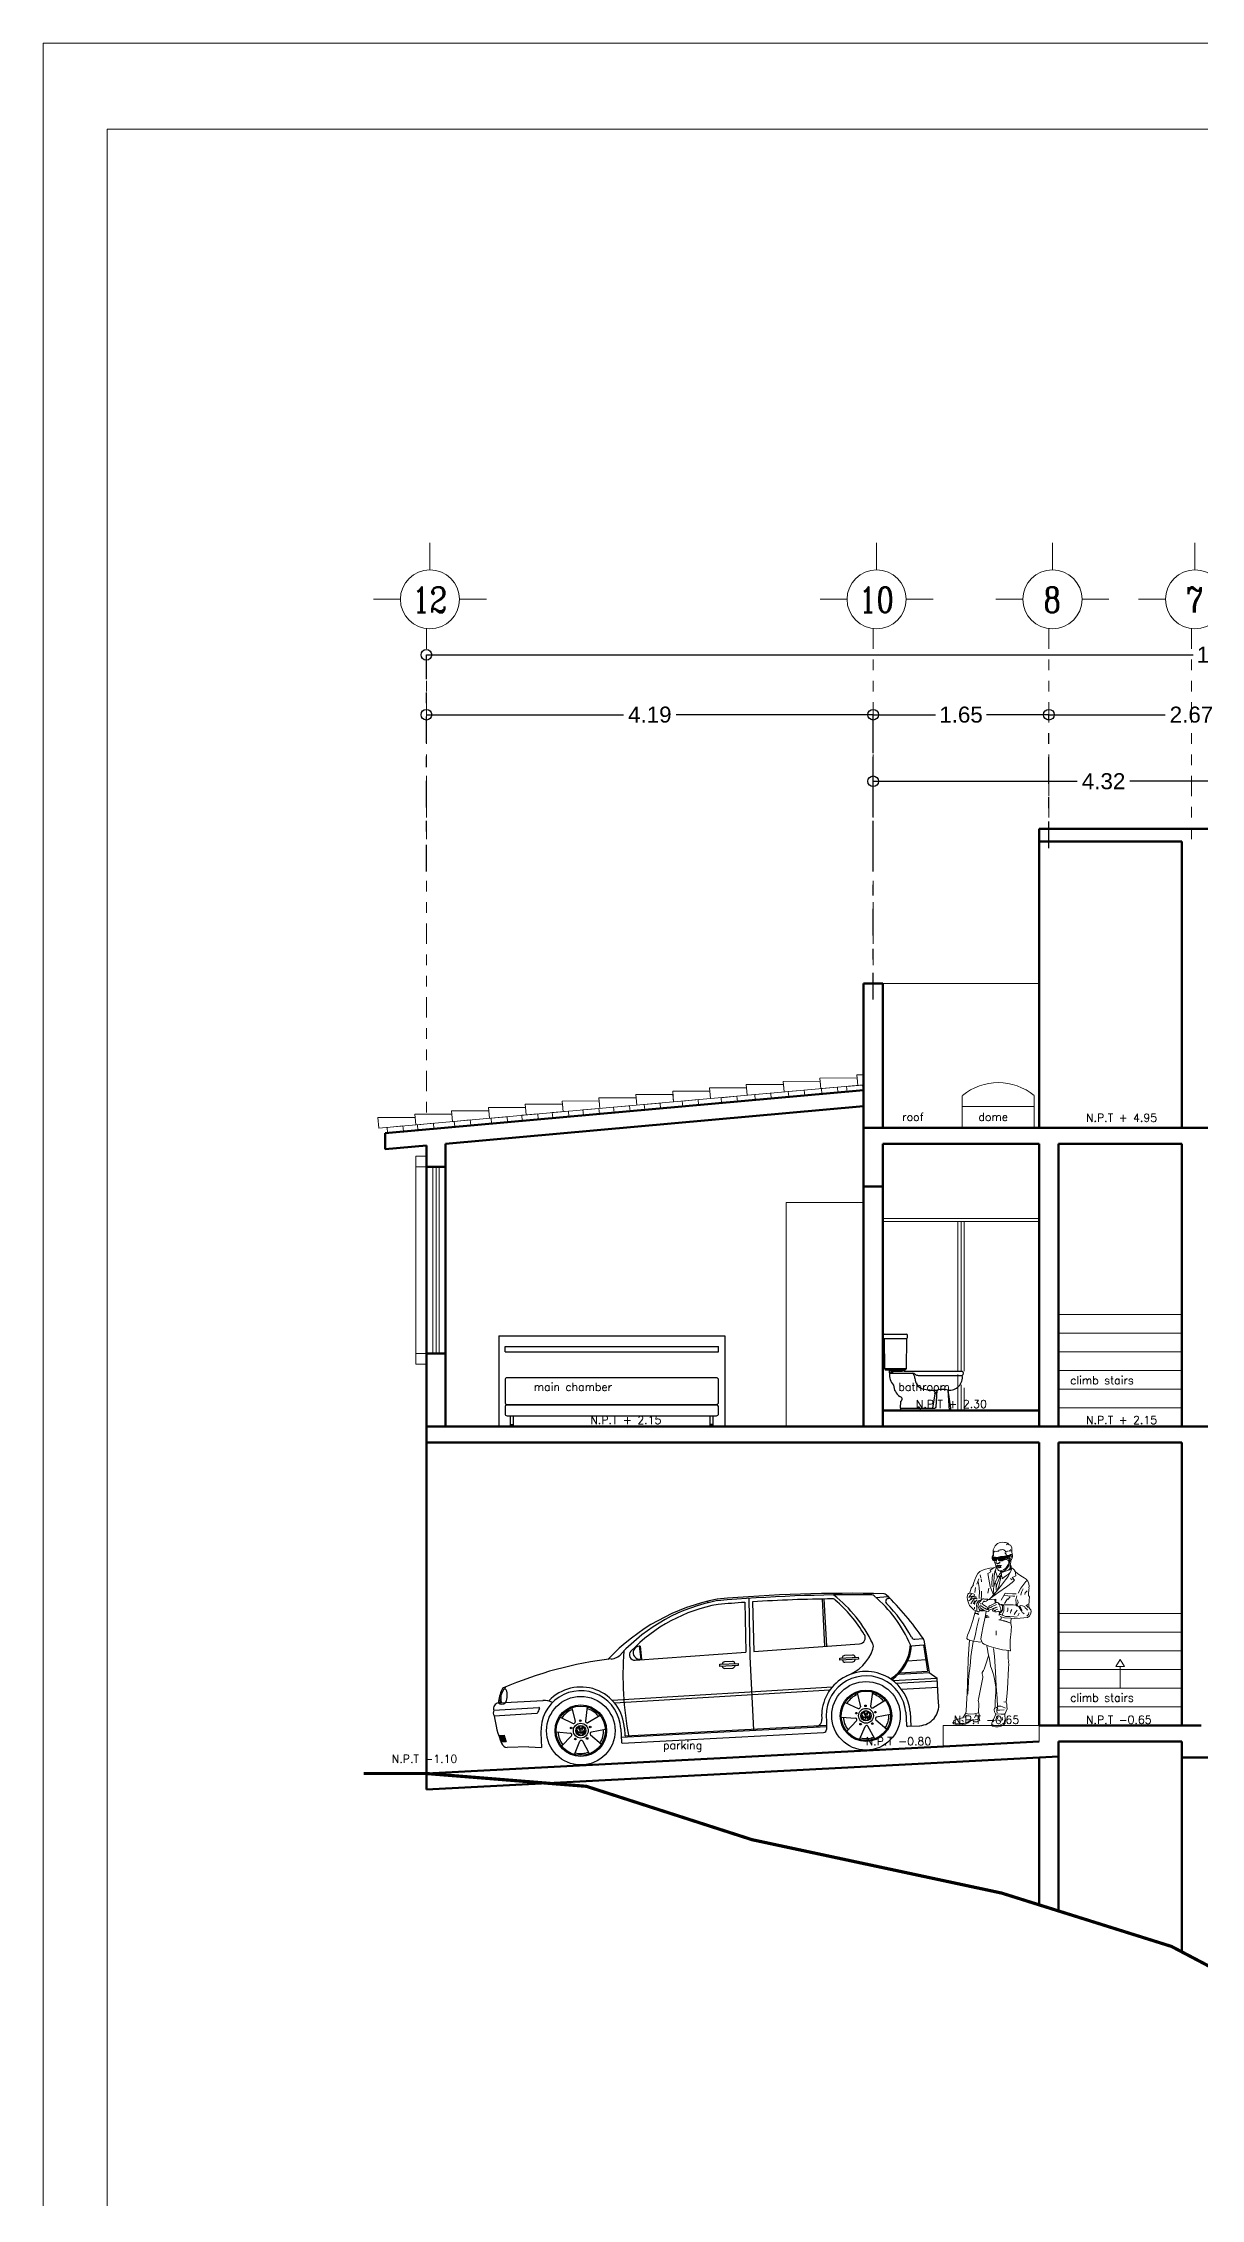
# Model space of a CAD drawing. Extents: x -111 to 1137, y -130 to 54.
# Drawn here: x 632.23 to 643.07, y 24.99 to 45.18 of the extents above; entities that cross this region are included whole.
import ezdxf
from ezdxf.enums import TextEntityAlignment as Align

# ---------------------------------------------------------------- set-up
doc = ezdxf.new("R2010")
doc.units = 0
doc.linetypes.add('DASHDOT2', pattern=[0.5, 0.25, -0.125, 0, -0.125])
doc.linetypes.add('DIVIDE2', pattern=[15.875, 6.35, -3.175, 0, -3.175, 0, -3.175])
doc.layers.get('0').update_dxf_attribs({"lineweight": 0})
for name, color, linetype in [('CAL', 155, 'Continuous'), ('CAL-MURO', 251, 'Continuous'), ('Linea sanitaria', 6, 'DASHDOT2'), ('MG', 13, 'Continuous'), ('MS', 4, 'Continuous'), ('TEXTO', 164, 'Continuous')]:
    doc.layers.add(name, color=color, linetype=linetype)
for name, color, linetype, lineweight in [('EJES', 51, 'DIVIDE2', 0), ('ejes 1', 30, 'Continuous', 0), ('FACHADAS', 7, 'Continuous', 0), ('humans', 21, 'Continuous', 0), ('muro', 7, 'Continuous', 18), ('Muro div', 150, 'Continuous', 18), ('muros', 5, 'Continuous', 60), ('Pluma2', 2, 'Continuous', 20), ('VENTANAS', 4, 'Continuous', 9)]:
    doc.layers.add(name, color=color, linetype=linetype, lineweight=lineweight)
doc.styles.add('arial', font='arial.ttf')
doc.styles.add('COMPLEX', font='complex.shx', dxfattribs={"height": 0.25})
doc.styles.add('planta$1$ROMANS', font='ROMANS.shx', dxfattribs={"width": 1.6})
doc.dimstyles.new('COTAS ZAR', dxfattribs={"dimtxt": 0.15, "dimasz": 0.1, "dimexe": 0, "dimexo": 0, "dimgap": 0.05, "dimtad": 0, "dimtih": 1, "dimtoh": 1, "dimrnd": 0.005, "dimzin": 1, "dimdsep": 46, "dimtxsty": 'arial', "dimblk": 'ORIGIN', "dimcen": 0.2, "dimclrd": 34, "dimclre": 134, "dimclrt": 6, "dimazin": 0, "dimtfac": 1, "dimtmove": 0, "dimatfit": 3, "dimldrblk": 'ORIGIN', "dimfxl": 1, "dimarcsym": 0})

# ---------------------------------------------------------------- blocks, each defined once
blk = doc.blocks.new('planta$0$golf lat')
for p, q in [((-1.442, 1.47), (-1.432, 1.456)), ((-1.088, 1.442), (-1.103, 0.975)), ((-1.051, 1.477), (-1.068, 0.933)), ((-1.016, 1.443), (-1.031, 0.976)), ((-0.366, 1.435), (-0.366, 0.99)), ((-0.348, 1.435), (-0.348, 0.99)), ((0.139, 1.424), (0.251, 1.425)), ((0.26, 1.408), (0.269, 1.408)), ((-2.129, 1.085), (-2.129, 1.075)), ((-2.09, 1.084), (-2.098, 1.084)), ((-2.098, 1.084), (-2.091, 0.96)), ((-2.09, 1.084), (-2.083, 0.961)), ((0.482, 1.013), (0.561, 1.015)), ((-2.144, 0.954), (-1.103, 0.975)), ((-2.129, 0.969), (-2.129, 0.954)), ((-2.083, 0.961), (-2.091, 0.96)), ((-1.355, 0.874), (-1.183, 0.874)), ((-1.355, 0.853), (-1.355, 0.874)), ((-1.183, 0.853), (-1.355, 0.853)), ((-1.235, 0.895), (-1.309, 0.895)), ((-1.309, 0.833), (-1.235, 0.833)), ((-1.183, 0.874), (-1.183, 0.853)), ((-1.068, 0.933), (-1.07, 0.24)), ((-1.031, 0.976), (-0.037, 0.996)), ((-0.229, 0.874), (-0.056, 0.874)), ((-0.229, 0.853), (-0.229, 0.874)), ((-0.056, 0.853), (-0.229, 0.853)), ((-0.108, 0.895), (-0.183, 0.895)), ((-0.183, 0.833), (-0.108, 0.833)), ((-0.056, 0.874), (-0.056, 0.853)), ((0.405, 0.813), (0.574, 0.817)), ((0.448, 0.953), (0.559, 0.955)), ((0.559, 0.955), (0.586, 0.707)), ((0.565, 1.002), (0.599, 0.695)), ((-3.443, 0.621), (-3.022, 0.621)), ((-3.421, 0.632), (-3.442, 0.626)), ((-3.425, 0.644), (-3.44, 0.639)), ((-3.423, 0.656), (-3.437, 0.652)), ((-3.419, 0.668), (-3.434, 0.665)), ((-3.417, 0.681), (-3.43, 0.678)), ((-3.412, 0.696), (-3.425, 0.692)), ((-3.406, 0.709), (-3.421, 0.706)), ((-2.379, 0.591), (-0.312, 0.607)), ((0.256, 0.637), (0.673, 0.637)), ((0.284, 0.612), (0.673, 0.612)), ((0.312, 0.695), (0.599, 0.695)), ((0.325, 0.707), (0.586, 0.707)), ((0.599, 0.695), (0.673, 0.637)), ((0.673, 0.405), (0.673, 0.637)), ((-3.488, 0.555), (-3.068, 0.558)), ((-3.488, 0.501), (-3.089, 0.505)), ((-2.873, 0.456), (-2.755, 0.393)), ((-2.758, 0.54), (-2.734, 0.408)), ((-2.615, 0.54), (-2.639, 0.408)), ((-2.617, 0.393), (-2.499, 0.456)), ((-2.358, 0.564), (-0.336, 0.581)), ((-0.199, 0.456), (-0.081, 0.393)), ((-0.084, 0.54), (-0.06, 0.408)), ((0.059, 0.54), (0.035, 0.408)), ((0.056, 0.393), (0.175, 0.456)), ((0.331, 0.554), (0.673, 0.554)), ((-3.452, 0.316), (-3.406, 0.316)), ((-3.45, 0.306), (-3.404, 0.306)), ((-3.448, 0.296), (-3.401, 0.296)), ((-3.445, 0.286), (-3.399, 0.286)), ((-3.443, 0.276), (-3.396, 0.276)), ((-3.44, 0.265), (-3.393, 0.265)), ((-3.437, 0.255), (-3.391, 0.255)), ((-3.061, 0.321), (-3.061, 0.183)), ((-2.917, 0.321), (-2.784, 0.303)), ((-2.776, 0.278), (-2.873, 0.185)), ((-2.758, 0.101), (-2.699, 0.222)), ((-2.708, 0.284), (-2.729, 0.321)), ((-2.704, 0.3), (-2.726, 0.337)), ((-2.712, 0.355), (-2.692, 0.321)), ((-2.692, 0.321), (-2.704, 0.3)), ((-2.703, 0.36), (-2.686, 0.331)), ((-2.686, 0.31), (-2.703, 0.281)), ((-2.669, 0.36), (-2.686, 0.331)), ((-2.686, 0.31), (-2.669, 0.281)), ((-2.66, 0.355), (-2.68, 0.321)), ((-2.68, 0.321), (-2.668, 0.3)), ((-2.615, 0.101), (-2.673, 0.222)), ((-2.668, 0.3), (-2.647, 0.337)), ((-2.665, 0.284), (-2.643, 0.321)), ((-2.596, 0.278), (-2.499, 0.185)), ((-2.455, 0.321), (-2.588, 0.303)), ((-2.312, 0.319), (-2.312, 0.192)), ((-2.312, 0.24), (-0.387, 0.24)), ((-2.278, 0.319), (-2.278, 0.259)), ((-2.272, 0.252), (-0.386, 0.252)), ((-0.426, 0.357), (-0.426, 0.31)), ((-0.385, 0.291), (-0.388, 0.213)), ((-0.243, 0.321), (-0.11, 0.303)), ((-0.102, 0.278), (-0.199, 0.185)), ((-0.084, 0.101), (-0.025, 0.222)), ((-0.034, 0.284), (-0.055, 0.321)), ((-0.031, 0.3), (-0.052, 0.337)), ((-0.038, 0.355), (-0.018, 0.321)), ((-0.018, 0.321), (-0.031, 0.3)), ((-0.029, 0.36), (-0.012, 0.331)), ((-0.012, 0.31), (-0.029, 0.281)), ((0.005, 0.36), (-0.012, 0.331)), ((-0.012, 0.31), (0.005, 0.281)), ((0.014, 0.355), (-0.006, 0.321)), ((-0.006, 0.321), (0.006, 0.3)), ((0.059, 0.101), (0.001, 0.222)), ((0.006, 0.3), (0.027, 0.337)), ((0.009, 0.284), (0.031, 0.321)), ((0.078, 0.278), (0.175, 0.185)), ((0.219, 0.321), (0.086, 0.303)), ((0.362, 0.334), (0.362, 0.213)), ((0.403, 0.336), (0.403, 0.202)), ((-3.18, 0.196), (-3.383, 0.201)), ((-3.18, 0.196), (-3.061, 0.183)), ((-2.305, 0.185), (-0.417, 0.185)), ((0.373, 0.202), (0.485, 0.202))]:
    blk.add_line(p, q)
for centre, radius in [((-2.686, 0.321), 0.321), ((-0.012, 0.321), 0.321), ((-2.686, 0.321), 0.241), ((-2.686, 0.321), 0.231), ((-2.686, 0.414), 0.00753), ((-0.012, 0.321), 0.241), ((-0.012, 0.321), 0.231), ((-0.012, 0.414), 0.00753), ((-2.775, 0.35), 0.00753), ((-2.686, 0.321), 0.0695), ((-2.741, 0.245), 0.00753), ((-2.686, 0.321), 0.0481), ((-2.631, 0.245), 0.00753), ((-2.597, 0.35), 0.00753), ((-0.101, 0.35), 0.00753), ((-0.012, 0.321), 0.0695), ((-0.067, 0.245), 0.00753), ((-0.012, 0.321), 0.0481), ((0.043, 0.245), 0.00753), ((0.077, 0.35), 0.00753)]:
    blk.add_circle(centre, radius)
for centre, radius, start, end in [((-1.075, -0.409), 1.914, 98.1783, 133.7121), ((-1.119, -0.171), 1.657, 97.7737, 134.0907), ((-1.147, -0.063), 1.511, 97.353, 133.0911), ((-0.854, -12.964), 14.458, 85.7551, 91.955), ((-0.84, -14.064), 15.542, 86.5209, 91.8551), ((-0.854, -12.618), 14.061, 90.9553, 91.9824), ((-0.854, -12.618), 14.061, 87.6097, 90.6626), ((-0.268, 1.402), 0.029, 32.5432, 87.7147), ((-1.104, 0.496), 1.29, 22.685, 48.7526), ((-1.105, 0.496), 1.261, 27.6412, 46.9805), ((0.101, 1.421), 0.029, 39.3632, 86.4865), ((-0.73, 0.534), 1.244, 20.1568, 46.643), ((0.214, 1.425), 0.029, 38.7784, 85.8848), ((-1.71, -0.363), 2.656, 31.1861, 42.8642), ((0.256, 1.38), 0.0284, 83.2153, 217.3916), ((-0.721, 0.488), 1.294, 24.9133, 42.492), ((-2.376, 1.126), 0.15, 273.5999, 314.0907), ((0.717, 0.659), 2.986, 172.5645, 188.05), ((-2.145, 1.004), 0.05, 133.0911, 271.1527), ((-2.097, 1.022), 0.0618, 90.4915, 275.8779), ((-0.038, 1.054), 0.058, 271.1527, 27.6412), ((0.481, 1.042), 0.029, 197.967, 271.2402), ((0.536, 0.999), 0.029, 6.2649, 26.4593), ((0.536, 0.999), 0.029, 6.2649, 26.4593), ((-2.145, -2.556), 3.54, 93.5999, 110.5514), ((-1.309, 0.872), 0.023, 90, 173.8819), ((-1.309, 0.856), 0.023, 188.0053, 270), ((-1.235, 0.872), 0.023, 6.1181, 90), ((-1.235, 0.856), 0.023, 270, 351.9947), ((-0.183, 0.872), 0.023, 90, 173.8819), ((-0.183, 0.856), 0.023, 188.0053, 270), ((-0.294, 1.096), 0.41, 286.94, 337.7505), ((-0.108, 0.872), 0.023, 6.1181, 90), ((-0.108, 0.856), 0.023, 270, 351.9947), ((0.021, 0.967), 0.07, 337.7505, 22.685), ((0.04, 1.003), 0.4, 299.2573, 354.2727), ((0.04, 1.003), 0.412, 299.9562, 352.9747), ((-3.44, 0.57), 0.0506, 93.3744, 197.7177), ((-2.996, 0.547), 0.453, 154.3902, 170.6472), ((-3.41, 0.656), 0.0485, 226.2506, 312.7267), ((-3.282, 0.654), 0.138, 140.0498, 191.7445), ((-3.404, 0.632), 0.0142, 206.4731, 240.3419), ((-3.378, 0.73), 0.03, 108.5859, 154.3902), ((-3.377, 0.729), 0.018, 41.7798, 129.2601), ((-3.35, 0.742), 0.0288, 137.0411, 174.0068), ((-3.385, 0.632), 0.0142, 305.2291, 329.2461), ((-3.529, 0.696), 0.172, 335.4696, 15.1464), ((-2.686, 0.321), 0.374, 359.6929, 180), ((-3.014, 0.488), 0.133, 55.3451, 94.8522), ((-2.686, 0.321), 0.409, 359.7021, 134.1237), ((-0.012, 0.321), 0.415, 53.4534, 174.929), ((-0.012, 0.321), 0.374, 2.0832, 184.5987), ((-0.012, 0.321), 0.415, 2.0832, 53.4518), ((-3.445, 0.528), 0.0509, 148.3163, 211.6837), ((-2.439, 0.592), 1.054, 184.9257, 199.3167), ((-3.089, 0.512), 0.00699, 270.4693, 334.6724), ((-2.686, 0.321), 0.439, 148.889, 154.6724), ((-3.068, 0.551), 0.00699, 328.889, 90.4693), ((-2.686, 0.321), 0.214, 108.6114, 143.3886), ((-2.749, 0.406), 0.0151, 245.0125, 6.9875), ((-2.624, 0.406), 0.0151, 173.0125, 294.9875), ((-2.686, 0.321), 0.214, 36.6114, 71.3886), ((-0.012, 0.321), 0.214, 108.6114, 143.3886), ((-0.075, 0.406), 0.0151, 245.0125, 6.9875), ((0.05, 0.406), 0.0151, 173.0125, 294.9875), ((-0.012, 0.321), 0.214, 36.6114, 71.3886), ((0.483, 0.393), 0.191, 270.6628, 3.6135), ((-3.38, 0.254), 0.0535, 191.9881, 267.0597), ((-2.13, 0.61), 1.309, 192.958, 195.6919), ((-2.686, 0.321), 0.214, 180.6114, 215.3886), ((-2.787, 0.288), 0.0151, 317.0125, 78.9875), ((-2.686, 0.321), 0.0428, 180, 240), ((-2.686, 0.321), 0.0428, 127.1808, 158.0265), ((-2.686, 0.321), 0.0428, 67.1808, 112.8192), ((-2.686, 0.321), 0.0428, 247.1808, 292.8192), ((-2.686, 0.215), 0.0151, 29.0125, 150.9875), ((-2.686, 0.321), 0.0428, 300, 0), ((-2.686, 0.321), 0.0428, 21.9735, 52.8192), ((-2.585, 0.288), 0.0151, 101.0125, 222.9875), ((-2.686, 0.321), 0.214, 324.6114, 359.3886), ((-2.271, 0.259), 0.00699, 180, 270), ((-0.496, 0.31), 0.07, 270, 0), ((-0.417, 0.214), 0.029, 270, 358.5669), ((-0.012, 0.321), 0.214, 180.6114, 215.3886), ((-0.113, 0.288), 0.0151, 317.0125, 78.9875), ((-0.012, 0.321), 0.0428, 180, 240), ((-0.012, 0.321), 0.0428, 127.1808, 158.0265), ((-0.012, 0.321), 0.0428, 67.1808, 112.8192), ((-0.012, 0.321), 0.0428, 247.1808, 292.8192), ((-0.012, 0.215), 0.0151, 29.0125, 150.9875), ((-0.012, 0.321), 0.0428, 300, 0), ((-0.012, 0.321), 0.0428, 21.9735, 52.8192), ((0.089, 0.288), 0.0151, 101.0125, 222.9875), ((-0.012, 0.321), 0.214, 324.6114, 359.3886), ((0.373, 0.213), 0.0116, 180, 270), ((-2.686, 0.321), 0.214, 252.6114, 287.3886), ((-2.305, 0.192), 0.00699, 180, 270), ((-0.012, 0.321), 0.214, 252.6114, 287.3886)]:
    blk.add_arc(centre, radius, start, end)
blk = doc.blocks.new('Man-martini-macho')
blk.add_hatch(color=256).paths.add_polyline_path([(168, 1674), (168, 1669), (171, 1666), (192, 1663), (206, 1659), (210, 1659), (218, 1662), (243, 1667), (265, 1669), (282, 1669), (286, 1670), (313, 1679), (327, 1681), (332, 1680), (328, 1673), (327, 1668), (320, 1668), (291, 1653), (288, 1648), (276, 1636), (257, 1627), (240, 1625), (227, 1630), (219, 1638), (212, 1648), (210, 1650), (207, 1648), (203, 1630), (200, 1625), (195, 1624), (172, 1629), (164, 1636), (161, 1649), (161, 1664), (164, 1673), (170, 1675)])
for p, q in [((173, 1154), (161, 1153)), ((168, 1146), (164, 1138)), ((164, 1138), (166, 1131)), ((166, 1131), (174, 1132)), ((177, 1156), (168, 1146)), ((174, 1132), (190, 1142)), ((200, 1168), (177, 1156)), ((190, 1142), (207, 1147)), ((210, 1172), (200, 1168)), ((207, 1147), (217, 1151))]:
    blk.add_line(p, q)
for points in [[(168, 1676), (169, 1693), (170, 1706), (170, 1713), (171, 1724)], [(169, 1731), (172, 1723), (179, 1719), (186, 1716), (192, 1719), (204, 1718), (212, 1719), (224, 1721), (227, 1729), (238, 1735), (252, 1734), (264, 1736), (275, 1734), (281, 1728), (290, 1719), (290, 1713), (287, 1707), (289, 1700), (297, 1692), (298, 1686), (306, 1679)], [(170, 1723), (171, 1734), (176, 1748), (188, 1772), (212, 1795), (238, 1806), (261, 1808), (282, 1807), (292, 1806), (302, 1802), (308, 1803), (312, 1797), (316, 1798), (317, 1793), (327, 1784), (341, 1778), (352, 1756), (353, 1739), (354, 1715), (357, 1692), (357, 1684)], [(172, 1676), (173, 1688), (173, 1697), (175, 1707), (177, 1721)], [(298, 1719), (300, 1710)], [(311, 1791), (300, 1783)], [(313, 1724), (314, 1713)], [(327, 1730), (334, 1718)], [(341, 1737), (344, 1722)], [(199, 1565), (175, 1557), (170, 1558), (137, 1555), (82, 1541), (38, 1521), (18, 1502), (0, 1466), (-19, 1414), (-25, 1393), (-24, 1389), (-46, 1357), (-59, 1312), (-67, 1307), (-72, 1305), (-78, 1297), (-85, 1268), (-82, 1242), (-73, 1213), (-61, 1187), (-52, 1177), (-42, 1166), (-34, 1156), (-19, 1145), (0, 1135), (14, 1127)], [(41, 1489), (50, 1459)], [(175, 1557), (141, 1534), (147, 1517), (118, 1501), (128, 1444), (142, 1374), (160, 1324), (173, 1293)], [(331, 1502), (316, 1473), (290, 1440), (253, 1388), (212, 1338), (183, 1300), (139, 1256), (132, 1246)], [(152, 1264), (189, 1293), (225, 1318), (302, 1371), (355, 1413), (380, 1437), (361, 1458), (358, 1463), (378, 1471), (391, 1477), (388, 1503), (388, 1519), (383, 1529), (366, 1546), (356, 1553), (352, 1555)], [(167, 1502), (160, 1460), (158, 1399), (159, 1369)], [(204, 1559), (187, 1522), (179, 1474), (175, 1417), (175, 1383), (173, 1336), (177, 1299)], [(177, 1628), (183, 1617), (191, 1599), (195, 1584), (196, 1573), (202, 1563), (209, 1554), (216, 1540), (222, 1532), (232, 1527), (238, 1528), (244, 1528), (256, 1530), (270, 1536), (294, 1553), (309, 1572), (322, 1594), (324, 1606), (325, 1622), (327, 1626)], [(247, 1514), (242, 1506), (231, 1493), (222, 1474), (213, 1466), (210, 1462), (208, 1476), (204, 1493), (197, 1511), (193, 1525), (197, 1537)], [(201, 1623), (198, 1614), (197, 1609), (199, 1602), (204, 1601), (209, 1599), (211, 1597), (215, 1597), (217, 1601), (224, 1605), (229, 1605), (234, 1604), (237, 1605), (236, 1611), (234, 1614), (230, 1617)], [(204, 1578), (208, 1580), (213, 1581), (216, 1580), (219, 1580), (223, 1581), (230, 1582), (238, 1581), (245, 1579), (250, 1579), (252, 1579), (245, 1576), (241, 1571), (237, 1567), (230, 1563), (222, 1563), (215, 1564), (209, 1568), (206, 1571), (206, 1575), (204, 1576)], [(244, 1578), (237, 1577), (231, 1576), (226, 1575), (222, 1574), (215, 1575), (211, 1576)], [(252, 1487), (250, 1476), (246, 1467), (243, 1461), (242, 1446), (237, 1422), (231, 1399), (225, 1377), (216, 1354), (211, 1337)], [(230, 1603), (227, 1601), (221, 1599), (218, 1598)], [(221, 1556), (233, 1557), (243, 1560), (249, 1565)], [(222, 1476), (229, 1468), (233, 1462), (237, 1472), (246, 1483), (249, 1491)], [(235, 1528), (241, 1520), (251, 1513), (264, 1515), (317, 1533), (330, 1545), (341, 1559), (344, 1566), (344, 1573), (342, 1578), (339, 1580)], [(380, 1527), (389, 1517), (410, 1501), (443, 1478), (473, 1458), (494, 1445), (511, 1425), (518, 1408), (521, 1398), (522, 1376), (520, 1361), (522, 1354), (520, 1344), (517, 1303), (518, 1286), (527, 1272), (528, 1259), (522, 1251), (521, 1171), (530, 1154), (540, 1145), (542, 1128), (539, 1112), (527, 1083), (506, 1069), (434, 1063), (377, 1060), (343, 1063), (281, 1067), (240, 1078)], [(332, 1624), (331, 1610), (324, 1578), (300, 1547), (281, 1526), (262, 1522), (246, 1522), (242, 1526)], [(248, 1511), (252, 1499), (253, 1483), (257, 1463), (257, 1449), (278, 1466), (300, 1481), (320, 1493), (338, 1510), (343, 1524), (351, 1544), (351, 1555)], [(312, 1661), (306, 1648), (299, 1640), (285, 1636)], [(317, 1664), (313, 1650), (317, 1648), (316, 1642), (315, 1633), (317, 1628), (322, 1627)], [(340, 1581), (346, 1575), (347, 1568), (348, 1563), (351, 1557), (349, 1553), (343, 1546), (330, 1538), (319, 1533)], [(327, 1664), (327, 1657), (326, 1647), (327, 1642), (330, 1636), (329, 1633), (327, 1633), (327, 1630)], [(333, 1682), (341, 1687), (349, 1687), (355, 1685), (359, 1680), (360, 1665), (357, 1652), (350, 1638), (345, 1632), (341, 1631), (336, 1629), (330, 1627)], [(333, 1654), (336, 1649), (335, 1645), (333, 1643)], [(349, 1679), (348, 1680), (344, 1680), (341, 1677), (338, 1672), (336, 1666), (336, 1661)], [(344, 1630), (343, 1620), (343, 1609), (341, 1604), (339, 1595), (338, 1578), (338, 1560), (337, 1557)], [(344, 1648), (340, 1643)], [(352, 1656), (352, 1663), (351, 1671)], [(-44, 1297), (-57, 1284), (-69, 1267), (-70, 1264), (-47, 1274), (-32, 1279), (-16, 1282), (-14, 1287)], [(2, 1271), (-26, 1274), (-36, 1271), (-56, 1244), (-69, 1232)], [(-63, 1308), (-42, 1305), (-25, 1300), (-9, 1296)], [(-10, 1316), (-4, 1363)], [(9, 1395), (29, 1449)], [(23, 1424), (32, 1363), (37, 1316), (31, 1279), (31, 1257)], [(52, 1449), (55, 1419)], [(55, 1327), (55, 1286), (53, 1249)], [(126, 1358), (117, 1308)], [(211, 1463), (200, 1436), (184, 1396), (177, 1375)], [(194, 1411), (198, 1389), (199, 1363)], [(232, 1459), (207, 1394), (201, 1361), (198, 1339)], [(248, 1240), (287, 1307), (307, 1304), (361, 1300), (395, 1300)], [(281, 1286), (315, 1281), (362, 1278), (383, 1278)], [(336, 1272), (315, 1246), (310, 1251), (303, 1241), (281, 1207)], [(340, 1453), (356, 1440)], [(403, 1283), (392, 1243), (395, 1209), (399, 1192)], [(500, 1428), (491, 1421), (443, 1356), (416, 1308)], [(466, 1349), (448, 1319), (443, 1287)], [(504, 1331), (485, 1312), (481, 1295)], [(-4, 1135), (-11, 1112), (-29, 1041), (-53, 967), (-68, 925), (-81, 895), (-84, 883), (-89, 862), (-78, 852), (-59, 845), (-26, 835), (8, 833), (37, 828), (53, 829)], [(-54, 1242), (-22, 1260), (-12, 1262), (6, 1261)], [(13, 1254), (-15, 1252), (-33, 1229), (-49, 1202)], [(14, 1244), (-7, 1224), (-13, 1195), (-15, 1224), (-11, 1234), (-26, 1204)], [(32, 1067), (10, 975), (-7, 890), (-21, 843)], [(-14, 1170), (-12, 1154)], [(-11, 1108), (11, 1105), (22, 1097), (25, 1099), (22, 1107), (0, 1112), (-8, 1114)], [(52, 1238), (46, 1239), (33, 1235), (19, 1223), (10, 1206), (6, 1188), (8, 1164), (10, 1148), (10, 1138), (12, 1127), (20, 1123), (30, 1123), (33, 1128), (35, 1135), (36, 1139)], [(53, 1238), (50, 1233), (42, 1226), (29, 1213), (25, 1201), (21, 1180), (25, 1165), (32, 1151), (36, 1148), (38, 1139), (44, 1136), (54, 1134), (66, 1134), (75, 1135), (81, 1137)], [(41, 1184), (37, 1174)], [(38, 1166), (53, 1157), (63, 1151), (77, 1142), (89, 1135), (103, 1131), (120, 1129), (129, 1132), (130, 1137), (126, 1141), (117, 1147), (108, 1148), (100, 1151), (82, 1162), (66, 1173), (54, 1181), (46, 1188)], [(43, 1145), (52, 1142), (64, 1142), (75, 1141)], [(51, 1205), (46, 1199)], [(102, 1127), (91, 1071), (73, 984), (55, 900), (50, 855), (65, 817), (81, 807), (127, 787), (196, 767), (263, 751), (299, 748), (320, 744), (335, 741), (339, 743), (337, 775), (338, 848), (340, 871), (342, 906), (348, 931), (348, 946), (351, 976), (345, 1010), (345, 1030), (348, 1060)], [(53, 1238), (61, 1248), (69, 1252), (72, 1252), (79, 1251), (86, 1249), (96, 1249), (101, 1249), (109, 1250), (117, 1249), (118, 1242), (112, 1236), (104, 1234), (103, 1230), (92, 1227), (81, 1226), (73, 1224)], [(61, 1209), (69, 1198), (84, 1188), (95, 1180), (105, 1173), (111, 1169), (115, 1163), (114, 1155), (110, 1153), (102, 1152), (90, 1159)], [(65, 1208), (70, 1213), (72, 1223)], [(85, 1230), (74, 1230)], [(132, 1073), (117, 1076), (116, 1086), (106, 1090), (98, 1087), (96, 1077), (101, 1069), (109, 1069), (114, 1073), (120, 1072), (131, 1071)], [(103, 1082), (106, 1080)], [(117, 1242), (195, 1250), (197, 1215)], [(128, 1161), (121, 1154), (121, 1148), (123, 1143), (129, 1141), (147, 1147), (163, 1155), (178, 1160), (192, 1166), (198, 1169)], [(248, 1194), (229, 1204), (220, 1213), (211, 1216), (203, 1215), (191, 1210), (143, 1187), (133, 1182), (127, 1176), (127, 1168), (130, 1165), (134, 1164), (146, 1168), (153, 1173), (160, 1177), (172, 1183), (186, 1188)], [(194, 1140), (185, 1136), (185, 1129), (189, 1124), (204, 1125), (215, 1129), (224, 1131), (233, 1128)], [(191, 1213), (187, 1245)], [(202, 1195), (191, 1190)], [(223, 1203), (225, 1198), (233, 1193), (235, 1186), (235, 1178), (238, 1171), (243, 1164), (243, 1160), (244, 1153), (246, 1147), (247, 1139), (243, 1131), (238, 1128)], [(226, 1128), (229, 1124), (232, 1119)], [(228, 1099), (230, 1087)], [(249, 1196), (258, 1196), (267, 1193), (275, 1184), (276, 1171), (276, 1150), (274, 1132), (268, 1118), (262, 1103), (259, 1093), (246, 1097), (235, 1099), (230, 1100), (230, 1106), (234, 1109), (236, 1113), (233, 1116), (232, 1119), (244, 1119), (256, 1130), (261, 1142), (262, 1165), (260, 1182), (251, 1192), (249, 1195)], [(248, 1069), (247, 1057), (243, 1049)], [(255, 1197), (283, 1194), (303, 1194), (319, 1192), (336, 1192), (365, 1192), (390, 1191), (396, 1195), (398, 1196)], [(260, 1091), (291, 1079), (332, 1078), (375, 1074), (405, 1072)], [(313, 1163), (315, 1142), (306, 1123)], [(353, 1146), (343, 1130), (339, 1113)], [(404, 1140), (385, 1115), (375, 1097)], [(396, 1192), (400, 1181)], [(399, 1190), (412, 1186)], [(403, 1184), (424, 1170), (436, 1153), (446, 1137), (458, 1116), (468, 1112), (474, 1104)], [(410, 1242), (415, 1215), (406, 1193)], [(425, 1112), (413, 1085)], [(422, 1184), (439, 1170), (445, 1151), (454, 1137)], [(434, 1186), (459, 1183), (476, 1176), (485, 1164), (499, 1152), (508, 1141)], [(510, 1197), (492, 1183), (504, 1179), (515, 1168)], [(519, 1117), (516, 1097), (500, 1083)], [(200, 937), (200, 894)], [(344, 1012), (293, 1030), (269, 1036), (234, 1045), (226, 1047)], [(267, 1040), (304, 1030), (334, 1018)], [(125, 691), (97, 610), (81, 560), (74, 549), (62, 529), (62, 515), (64, 502), (69, 490), (68, 478), (64, 462), (25, 268), (23, 254), (25, 243), (29, 225), (28, 192), (25, 161), (27, 131), (-14, 122), (-71, 119), (-98, 129), (-94, 151), (-89, 276), (-85, 318), (-79, 530), (-74, 660), (-67, 808), (-62, 844)], [(-27, 832), (-48, 687), (-53, 631), (-57, 594), (-70, 496), (-73, 436), (-80, 316)], [(107, 791), (113, 759), (120, 712), (131, 676), (141, 620), (144, 591), (154, 569), (166, 530), (175, 496), (181, 479), (185, 446), (197, 386), (195, 347), (194, 283), (191, 250), (191, 191), (182, 179), (181, 162), (184, 141), (192, 122), (197, 119), (212, 122), (247, 119), (277, 120), (287, 126), (308, 172), (303, 196), (303, 219), (297, 238), (303, 293), (312, 367), (322, 572), (325, 610), (321, 629), (324, 647), (318, 659), (316, 746)], [(173, 765), (182, 688), (192, 535), (200, 393), (209, 274), (213, 190)], [(293, 237), (275, 240)], [(34, 76), (38, 56), (33, 53), (8, 45), (-14, 43), (-23, 43), (-25, 59), (-29, 60), (-39, 57), (-55, 50), (-75, 35), (-103, 21), (-154, 15), (-192, 17), (-217, 24), (-221, 28), (-226, 35), (-225, 38), (-222, 39)], [(-98, 128), (-129, 85), (-144, 79), (-194, 63), (-215, 56), (-220, 44), (-219, 37), (-196, 31), (-165, 27), (-119, 28), (-85, 39), (-57, 58), (-27, 68), (-26, 66), (-26, 61), (-6, 63), (13, 66), (33, 76), (34, 82), (33, 112), (28, 131)], [(-141, 61), (-129, 57), (-125, 45)], [(-95, 111), (-109, 88)], [(2, 120), (-8, 97), (-13, 84)], [(290, 67), (292, 53), (286, 44), (287, 33), (287, 30), (273, 13), (249, 3), (218, -5), (192, -5), (164, 1), (154, 13), (156, 21), (158, 29)], [(196, 120), (172, 66), (167, 61), (165, 46), (158, 30), (161, 16), (173, 11), (203, 7), (235, 12), (265, 25), (281, 37), (282, 50), (288, 62), (288, 77), (284, 102), (284, 116), (285, 123)], [(173, 51), (168, 43)], [(177, 58), (203, 63), (227, 60), (241, 48)], [(192, 178), (223, 198), (246, 198), (263, 191), (291, 178)], [(207, 98), (201, 75)], [(215, 182), (207, 166), (207, 148), (209, 134)], [(277, 163), (234, 160), (209, 160)], [(220, 105), (213, 75)], [(259, 91), (263, 62)]]:
    blk.add_lwpolyline(points)
blk.add_lwpolyline([(168, 1674), (168, 1669), (171, 1666), (192, 1663), (206, 1659), (210, 1659), (218, 1662), (243, 1667), (265, 1669), (282, 1669), (286, 1670), (313, 1679), (327, 1681), (332, 1680), (328, 1673), (327, 1668), (320, 1668), (291, 1653), (288, 1648), (276, 1636), (257, 1627), (240, 1625), (227, 1630), (219, 1638), (212, 1648), (210, 1650), (207, 1648), (203, 1630), (200, 1625), (195, 1624), (172, 1629), (164, 1636), (161, 1649), (161, 1664), (164, 1673), (170, 1675)], close=True)
blk = doc.blocks.new('_Origin')
at = {"color": 0, "linetype": 'ByBlock', "lineweight": -2}
blk.add_line((0, 0), (-1, 0), dxfattribs=at)
blk.add_circle((0, 0), 0.5, dxfattribs=at)
blk = doc.blocks.new('*D94')
at = {"color": 134, "linetype": 'DASHDOT2', "lineweight": -2, "transparency": 16777216}
for p, q in [((635.823, 37.423), (635.823, 39.452)), ((650.773, 37.423), (650.773, 39.452))]:
    blk.add_line(p, q, dxfattribs=at)
at = {"color": 34, "lineweight": -2, "transparency": 16777216}
for p, q in [((635.923, 39.452), (643.002, 39.452)), ((650.673, 39.452), (643.595, 39.452))]:
    blk.add_line(p, q, dxfattribs=at)
at = {"layer": 'Defpoints', "color": 0, "transparency": 16777216}
for p in [(650.773, 39.452), (635.823, 37.423), (650.773, 37.423)]:
    blk.add_point(p, dxfattribs=at)
at = {"color": 34, "lineweight": -2, "transparency": 16777216, "xscale": 0.1, "yscale": 0.1, "zscale": 0.1, "rotation": 180}
blk.add_blockref('_Origin', (635.823, 39.452), dxfattribs=at)
at = {"color": 34, "lineweight": -2, "transparency": 16777216, "xscale": 0.1, "yscale": 0.1, "zscale": 0.1}
blk.add_blockref('_Origin', (650.773, 39.452), dxfattribs=at)
at = {"color": 6, "transparency": 16777216, "insert": (643.298, 39.452), "char_height": 0.15, "attachment_point": 5, "style": 'arial'}
blk.add_mtext('14.95', dxfattribs=at)
blk = doc.blocks.new('*D95')
at = {"color": 134, "linetype": 'DASHDOT2', "lineweight": -2, "transparency": 16777216}
for p, q in [((635.823, 37.423), (635.823, 38.891)), ((640.006, 36.222), (640.006, 38.891))]:
    blk.add_line(p, q, dxfattribs=at)
at = {"color": 34, "lineweight": -2, "transparency": 16777216}
for p, q in [((635.923, 38.891), (637.667, 38.891)), ((639.906, 38.891), (638.163, 38.891))]:
    blk.add_line(p, q, dxfattribs=at)
at = {"layer": 'Defpoints', "color": 0, "transparency": 16777216}
for p in [(640.006, 38.891), (635.823, 37.423), (640.006, 36.222)]:
    blk.add_point(p, dxfattribs=at)
at = {"color": 34, "lineweight": -2, "transparency": 16777216, "xscale": 0.1, "yscale": 0.1, "zscale": 0.1, "rotation": 180}
blk.add_blockref('_Origin', (635.823, 38.891), dxfattribs=at)
at = {"color": 34, "lineweight": -2, "transparency": 16777216, "xscale": 0.1, "yscale": 0.1, "zscale": 0.1}
blk.add_blockref('_Origin', (640.006, 38.891), dxfattribs=at)
at = {"color": 6, "transparency": 16777216, "insert": (637.915, 38.891), "char_height": 0.15, "attachment_point": 5, "style": 'arial'}
blk.add_mtext('4.19', dxfattribs=at)
blk = doc.blocks.new('*D97')
at = {"color": 134, "linetype": 'DASHDOT2', "lineweight": -2, "transparency": 16777216}
for p, q in [((641.652, 37.642), (641.652, 38.891)), ((644.322, 37.642), (644.322, 38.891))]:
    blk.add_line(p, q, dxfattribs=at)
at = {"color": 34, "lineweight": -2, "transparency": 16777216}
for p, q in [((641.752, 38.891), (642.741, 38.891)), ((644.222, 38.891), (643.233, 38.891))]:
    blk.add_line(p, q, dxfattribs=at)
at = {"layer": 'Defpoints', "color": 0, "transparency": 16777216}
for p in [(641.652, 38.891), (641.652, 37.642), (644.322, 37.642)]:
    blk.add_point(p, dxfattribs=at)
at = {"color": 34, "lineweight": -2, "transparency": 16777216, "xscale": 0.1, "yscale": 0.1, "zscale": 0.1, "rotation": 180}
blk.add_blockref('_Origin', (641.652, 38.891), dxfattribs=at)
at = {"color": 34, "lineweight": -2, "transparency": 16777216, "xscale": 0.1, "yscale": 0.1, "zscale": 0.1}
blk.add_blockref('_Origin', (644.322, 38.891), dxfattribs=at)
at = {"color": 6, "transparency": 16777216, "insert": (642.987, 38.891), "char_height": 0.15, "attachment_point": 5, "style": 'arial'}
blk.add_mtext('2.67', dxfattribs=at)
blk = doc.blocks.new('*D54')
at = {"color": 134, "linetype": 'DASHDOT2', "lineweight": -2, "transparency": 16777216}
for p, q in [((640.006, 37.557), (640.006, 38.891)), ((641.652, 37.642), (641.652, 38.891))]:
    blk.add_line(p, q, dxfattribs=at)
at = {"color": 34, "lineweight": -2, "transparency": 16777216}
for p, q in [((640.106, 38.891), (640.591, 38.891)), ((641.552, 38.891), (641.067, 38.891))]:
    blk.add_line(p, q, dxfattribs=at)
at = {"layer": 'Defpoints', "color": 0, "transparency": 16777216}
for p in [(641.652, 38.891), (641.652, 37.642), (640.006, 37.557)]:
    blk.add_point(p, dxfattribs=at)
at = {"color": 34, "lineweight": -2, "transparency": 16777216, "xscale": 0.1, "yscale": 0.1, "zscale": 0.1, "rotation": 180}
blk.add_blockref('_Origin', (640.006, 38.891), dxfattribs=at)
at = {"color": 34, "lineweight": -2, "transparency": 16777216, "xscale": 0.1, "yscale": 0.1, "zscale": 0.1}
blk.add_blockref('_Origin', (641.652, 38.891), dxfattribs=at)
at = {"color": 6, "transparency": 16777216, "insert": (640.829, 38.891), "char_height": 0.15, "attachment_point": 5, "style": 'arial'}
blk.add_mtext('1.65', dxfattribs=at)
blk = doc.blocks.new('*D55')
at = {"color": 134, "linetype": 'DASHDOT2', "lineweight": -2, "transparency": 16777216}
for p, q in [((640.006, 37.557), (640.006, 38.267)), ((644.322, 37.642), (644.322, 38.267))]:
    blk.add_line(p, q, dxfattribs=at)
at = {"color": 34, "lineweight": -2, "transparency": 16777216}
for p, q in [((640.106, 38.267), (641.917, 38.267)), ((644.222, 38.267), (642.411, 38.267))]:
    blk.add_line(p, q, dxfattribs=at)
at = {"layer": 'Defpoints', "color": 0, "transparency": 16777216}
for p in [(640.006, 38.267), (644.322, 37.642), (640.006, 37.557)]:
    blk.add_point(p, dxfattribs=at)
at = {"color": 34, "lineweight": -2, "transparency": 16777216, "xscale": 0.1, "yscale": 0.1, "zscale": 0.1, "rotation": 180}
blk.add_blockref('_Origin', (640.006, 38.267), dxfattribs=at)
at = {"color": 34, "lineweight": -2, "transparency": 16777216, "xscale": 0.1, "yscale": 0.1, "zscale": 0.1}
blk.add_blockref('_Origin', (644.322, 38.267), dxfattribs=at)
at = {"color": 6, "transparency": 16777216, "insert": (642.164, 38.267), "char_height": 0.15, "attachment_point": 5, "style": 'arial'}
blk.add_mtext('4.32', dxfattribs=at)
blk = doc.blocks.new('cuuad')
at = {"layer": 'Pluma2', "color": 5}
for p in [(709.104, -170.105), (621.853, -226.774)]:
    blk.add_line(p, (621.853, -170.105), dxfattribs=at)
blk = doc.blocks.new('planta$0$WCS-L')
at = {"layer": 'MS'}
for p, q in [((0.025, 0.686), (0.025, 0.705)), ((0.035, 0.715), (0.243, 0.715)), ((0.035, 0.676), (0.243, 0.676)), ((0.035, 0.676), (0.038, 0.393)), ((0.243, 0.676), (0.24, 0.393)), ((0.253, 0.686), (0.253, 0.705)), ((0.038, 0.393), (0.24, 0.393)), ((0.038, 0.393), (0.046, 0.382)), ((0.046, 0.382), (0.232, 0.382)), ((0.087, 0.349), (0.301, 0.349)), ((0.097, 0.382), (0.097, 0.369)), ((0.097, 0.369), (0.119, 0.369)), ((0.099, 0.369), (0.099, 0.351)), ((0.117, 0.369), (0.099, 0.365)), ((0.099, 0.367), (0.107, 0.369)), ((0.117, 0.366), (0.099, 0.362)), ((0.117, 0.362), (0.099, 0.359)), ((0.117, 0.359), (0.099, 0.356)), ((0.117, 0.355), (0.099, 0.352)), ((0.099, 0.351), (0.117, 0.351)), ((0.103, 0.369), (0.103, 0.382)), ((0.117, 0.353), (0.11, 0.351)), ((0.112, 0.369), (0.112, 0.382)), ((0.117, 0.351), (0.117, 0.369)), ((0.119, 0.369), (0.119, 0.382)), ((0.119, 0.37), (0.206, 0.37)), ((0.21, 0.382), (0.206, 0.37)), ((0.216, 0.382), (0.22, 0.37)), ((0.22, 0.37), (0.767, 0.37)), ((0.24, 0.393), (0.232, 0.382)), ((0.354, 0.33), (0.767, 0.33)), ((0.189, 0.024), (0.184, 0)), ((0.184, 0), (0.661, 0)), ((0.189, 0.024), (0.192, 0.087)), ((0.189, 0.024), (0.51, 0.024)), ((0.51, 0.156), (0.489, 0.024)), ((0.529, 0.176), (0.511, 0.156)), ((0.53, 0.191), (0.52, 0.033)), ((0.633, 0.191), (0.659, 0.002)), ((0.633, 0.191), (0.645, 0.002))]:
    blk.add_line(p, q, dxfattribs=at)
for centre, radius, start, end in [((0.035, 0.705), 0.01, 90, 180), ((0.035, 0.686), 0.01, 180, 270), ((0.243, 0.705), 0.01, 0, 90), ((0.243, 0.686), 0.01, 270, 0), ((0.111, 0.365), 0.0286, 144.606, 214.938), ((0.231, 0.335), 0.145, 174.3823, 221.4627), ((0.258, 0.244), 0.135, 182.2286, 236.0221), ((0.297, 0.305), 0.0442, 52.4149, 85.745), ((0.256, 0.299), 0.0674, 3.5802, 48.3296), ((0.432, 0.306), 0.109, 181.7559, 250.1429), ((0.353, 0.375), 0.0449, 230.8332, 271.9088), ((0.501, 0.609), 0.418, 255.3386, 274.1335), ((0.647, 0.312), 0.121, 263.3815, 8.6067), ((0.754, 0.35), 0.024, 303.6309, 56.3691), ((0.179, 0.108), 0.0244, 301.2229, 83.5813), ((0.358, 0.025), 0.00839, 355.0961, 184.9039), ((0.412, 0.002), 0.0418, 148.1592, 181.9786), ((0.484, 0.164), 0.0279, 342.857, 73.2642), ((0.51, 0.034), 0.01, 270, 356.3806), ((0.582, 0.012), 0.187, 74.0235, 105.9765)]:
    blk.add_arc(centre, radius, start, end, dxfattribs=at)
at = {"layer": 'MS', "color": 200, "style": 'planta$1$ROMANS', "flags": 1}
blk.add_attdef('INODORO.CLASICO', (0.082, -0.091), '', height=0.05, dxfattribs=at)

msp = doc.modelspace()

# ---------------------------------------------------------------- linework, layer by layer
for p, q in [((632.234, 45.183), (677.796, 45.183)), ((640.841, 35.322), (640.841, 35.222)), ((640.841, 35.222), (640.841, 35.022)), ((641.515, 35.222), (640.841, 35.222)), ((641.515, 35.322), (641.515, 35.222)), ((641.515, 35.022), (641.515, 35.222)), ((639.916, 32.222), (639.916, 32.372)), ((642.319, 30.041), (642.279, 29.975)), ((642.279, 29.975), (642.359, 29.975)), ((642.319, 30.041), (642.359, 29.975)), ((642.319, 29.772), (642.319, 29.975)), ((635.368, 28.972), (635.823, 28.972))]:
    msp.add_line(p, q)
msp.add_lwpolyline([(632.234, 45.183), (677.796, 45.183), (677.796, 14.808), (632.234, 14.808)], close=True)
msp.add_lwpolyline([(632.234, 45.183), (677.796, 45.183), (677.796, 14.808), (632.234, 14.808)], close=True)
at = {"const_width": 0.03}
msp.add_lwpolyline([(635.823, 28.972), (635.234, 28.972)], dxfattribs=at)
msp.add_lwpolyline([(635.823, 28.972, 0.03, 0.03, 0), (637.321, 28.852, 0.03, 0.03, 0), (638.872, 28.352, 0.03, 0.03, 0), (641.209, 27.852, 0.03, 0.03, 0), (642.8, 27.352, 0.03, 0.03, 0), (643.749, 26.852, 0.03, 0.03, 0), (645.666, 26.352, 0.03, 0.03, 0), (647.889, 25.852, 0.03, 0.03, 0), (650.215, 25.352, 0.03, 0.03, 0), (650.823, 24.852, 0, 0, 0)], format="xyseb")
msp.add_arc((641.178, 34.923), 0.522, 49.88, 130.12)
at = {"layer": 'CAL', "linetype": 'Continuous'}
msp.add_lwpolyline([(636.579, 32.429), (638.539, 32.429, 0.414214), (638.559, 32.449), (638.559, 32.659, 0.414214), (638.539, 32.679), (636.579, 32.679, 0.414214), (636.559, 32.659), (636.559, 32.449, 0.414214)], format="xyb", close=True, dxfattribs=at)
at = {"layer": 'CAL-MURO', "linetype": 'Continuous'}
for p, q in [((636.502, 33.072), (638.617, 33.072)), ((636.502, 33.072), (636.502, 32.222)), ((636.559, 32.972), (638.559, 32.972)), ((636.559, 32.922), (636.559, 32.972)), ((636.559, 32.922), (638.559, 32.922)), ((638.559, 32.922), (638.559, 32.972)), ((638.617, 33.072), (638.617, 32.222))]:
    msp.add_line(p, q, dxfattribs=at)
at = {"layer": 'EJES', "ltscale": 0.03}
for p, q in [((635.823, 39.698), (635.823, 35.149)), ((640.006, 39.698), (640.006, 36.222)), ((641.652, 39.698), (641.652, 37.642)), ((642.987, 39.698), (642.987, 37.642))]:
    msp.add_line(p, q, dxfattribs=at)
at = {"layer": 'ejes 1', "color": 0}
for p, q in [((635.856, 40.249), (635.856, 40.501)), ((640.039, 40.249), (640.039, 40.501)), ((641.685, 40.249), (641.685, 40.501)), ((643.02, 40.249), (643.02, 40.501)), ((635.328, 39.972), (635.58, 39.972)), ((636.133, 39.972), (636.385, 39.972)), ((639.511, 39.972), (639.763, 39.972)), ((640.316, 39.972), (640.568, 39.972)), ((641.408, 39.972), (641.156, 39.972)), ((641.961, 39.972), (642.213, 39.972)), ((642.743, 39.972), (642.491, 39.972))]:
    msp.add_line(p, q, dxfattribs=at)
at = {"layer": 'ejes 1', "color": 33}
for centre in [(635.856, 39.972), (640.039, 39.972), (641.685, 39.972), (643.02, 39.972)]:
    msp.add_circle(centre, 0.277, dxfattribs=at)
at = {"layer": 'FACHADAS', "color": 20}
for points in [[(639.916, 35.423), (635.378, 35.019), (635.369, 35.118), (635.717, 35.119), (635.723, 35.049)], [(638.137, 35.264), (638.129, 35.364), (638.476, 35.365), (638.482, 35.295)], [(638.482, 35.295), (638.473, 35.395), (638.821, 35.396), (638.827, 35.326)], [(638.827, 35.326), (638.818, 35.426), (639.166, 35.426), (639.172, 35.357)], [(639.172, 35.357), (639.163, 35.456), (639.511, 35.457), (639.517, 35.387)], [(639.517, 35.387), (639.508, 35.487), (639.856, 35.488), (639.862, 35.418)], [(639.862, 35.418), (639.853, 35.518), (639.916, 35.518)], [(635.723, 35.049), (635.714, 35.149), (636.062, 35.15), (636.068, 35.08)], [(636.068, 35.08), (636.059, 35.18), (636.407, 35.18), (636.413, 35.111)], [(636.413, 35.111), (636.404, 35.21), (636.752, 35.211), (636.758, 35.141)], [(636.758, 35.141), (636.749, 35.241), (637.097, 35.242), (637.103, 35.172)], [(637.103, 35.172), (637.094, 35.272), (637.441, 35.273), (637.448, 35.203)], [(637.448, 35.203), (637.439, 35.303), (637.786, 35.303), (637.793, 35.234)], [(637.793, 35.234), (637.784, 35.333), (638.131, 35.334), (638.137, 35.264)]]:
    msp.add_lwpolyline(points, dxfattribs=at)
at = {"layer": 'FACHADAS', "color": 5}
for points in [[(638.897, 35.332), (638.902, 35.282), (639.051, 35.296), (639.047, 35.345)], [(639.212, 35.36), (639.216, 35.311), (639.366, 35.324), (639.361, 35.374)], [(639.523, 35.388), (639.527, 35.339), (639.677, 35.352), (639.672, 35.402)], [(639.758, 35.409), (639.762, 35.359), (639.912, 35.373), (639.907, 35.422)], [(636.716, 35.138), (636.72, 35.088), (636.87, 35.101), (636.865, 35.151)], [(637.002, 35.163), (637.007, 35.113), (637.156, 35.127), (637.152, 35.177)], [(637.289, 35.189), (637.293, 35.139), (637.443, 35.152), (637.438, 35.202)], [(637.576, 35.214), (637.58, 35.165), (637.73, 35.178), (637.725, 35.228)], [(637.862, 35.24), (637.867, 35.19), (638.016, 35.203), (638.012, 35.253)], [(638.218, 35.272), (638.223, 35.222), (638.372, 35.235), (638.368, 35.285)], [(638.582, 35.303), (638.586, 35.253), (638.736, 35.267), (638.731, 35.316)], [(635.454, 35.024), (635.459, 34.974), (635.608, 34.988), (635.603, 35.038)], [(635.739, 35.05), (635.744, 35), (635.893, 35.013), (635.889, 35.063)], [(636.084, 35.081), (636.089, 35.032), (636.238, 35.045), (636.234, 35.095)], [(636.429, 35.112), (636.433, 35.062), (636.583, 35.076), (636.578, 35.125)]]:
    msp.add_lwpolyline(points, close=True, dxfattribs=at)
at = {"layer": 'MG'}
for p, q in [((636.609, 32.222), (636.609, 32.324)), ((636.639, 32.222), (636.639, 32.324)), ((638.479, 32.222), (638.479, 32.324)), ((638.509, 32.222), (638.509, 32.324)), ((636.609, 32.242), (636.639, 32.242)), ((636.609, 32.237), (636.639, 32.237)), ((638.509, 32.242), (638.479, 32.242)), ((638.509, 32.237), (638.479, 32.237))]:
    msp.add_line(p, q, dxfattribs=at)
msp.add_lwpolyline([(636.579, 32.424, 0.414214), (636.559, 32.404), (636.559, 32.344, 0.414214), (636.579, 32.324), (638.539, 32.324, 0.414214), (638.559, 32.344), (638.559, 32.404, 0.414214), (638.539, 32.424)], format="xyb", close=True, dxfattribs=at)
at = {"layer": 'Muro div'}
for p, q in [((640.096, 36.372), (641.561, 36.372)), ((635.723, 32.806), (635.723, 34.756)), ((635.823, 34.756), (635.723, 34.756)), ((635.823, 34.656), (635.723, 34.656)), ((639.192, 32.222), (639.192, 34.322)), ((639.192, 34.322), (639.916, 34.322)), ((642.896, 33.272), (641.741, 33.272)), ((642.896, 33.097), (641.741, 33.097)), ((642.896, 32.922), (641.741, 32.922)), ((635.823, 32.906), (635.723, 32.906)), ((635.823, 32.806), (635.723, 32.806)), ((642.896, 32.747), (641.741, 32.747)), ((642.896, 32.572), (641.741, 32.572)), ((642.896, 32.397), (641.741, 32.397)), ((642.897, 30.472), (641.742, 30.472)), ((642.897, 30.297), (641.742, 30.297)), ((642.897, 30.122), (641.742, 30.122)), ((642.897, 29.947), (641.742, 29.947)), ((642.897, 29.772), (641.742, 29.772)), ((642.897, 29.597), (641.742, 29.597)), ((640.662, 29.225), (640.662, 29.422)), ((641.562, 29.422), (640.662, 29.422)), ((641.562, 29.272), (641.562, 29.422))]:
    msp.add_line(p, q, dxfattribs=at)
at = {"layer": 'muros'}
for p, q in [((641.561, 35.022), (641.561, 37.822)), ((641.561, 37.822), (644.412, 37.822)), ((641.561, 37.702), (642.896, 37.702)), ((642.896, 35.022), (642.896, 37.702)), ((640.096, 36.372), (639.916, 36.372)), ((639.916, 36.372), (639.916, 35.022)), ((640.096, 35.022), (640.096, 36.372)), ((635.436, 34.972), (639.916, 35.373)), ((636.003, 34.872), (639.916, 35.223)), ((639.916, 32.372), (639.916, 35.222)), ((635.436, 34.972), (635.436, 34.822)), ((639.916, 35.022), (640.991, 35.022)), ((640.841, 35.022), (648.842, 35.022)), ((635.436, 34.822), (635.823, 34.856)), ((635.823, 32.222), (635.823, 34.856)), ((636.003, 32.222), (636.003, 34.872)), ((639.916, 34.322), (639.916, 34.872)), ((640.096, 34.872), (641.561, 34.872)), ((640.096, 32.222), (640.096, 34.872)), ((641.365, 34.872), (641.561, 34.872)), ((641.561, 32.222), (641.561, 34.872)), ((641.741, 34.872), (642.896, 34.872)), ((641.741, 32.222), (641.741, 34.872)), ((642.896, 32.222), (642.896, 34.872)), ((635.823, 34.656), (636.003, 34.656)), ((640.096, 34.472), (639.916, 34.472)), ((635.823, 32.906), (636.003, 32.906)), ((639.916, 32.222), (639.916, 32.372)), ((640.096, 32.372), (641.561, 32.372)), ((635.823, 28.972), (635.823, 32.222)), ((648.842, 32.222), (635.823, 32.222)), ((641.562, 32.072), (635.823, 32.072)), ((641.562, 29.422), (641.562, 32.072)), ((641.742, 29.422), (641.742, 32.072)), ((642.897, 32.072), (641.742, 32.072)), ((642.897, 29.422), (642.897, 32.072)), ((641.562, 29.422), (643.077, 29.422)), ((641.562, 29.272), (635.823, 28.972)), ((641.742, 29.132), (635.823, 28.822)), ((641.562, 29.122), (641.562, 27.741)), ((641.742, 29.272), (642.897, 29.272)), ((641.742, 29.272), (641.742, 29.132)), ((641.742, 29.132), (641.742, 27.685)), ((642.897, 29.272), (642.897, 29.122)), ((642.897, 29.122), (644.412, 29.122)), ((642.897, 29.122), (642.897, 27.301)), ((635.823, 28.972), (635.823, 28.822))]:
    msp.add_line(p, q, dxfattribs=at)
at = {"layer": 'VENTANAS'}
for p, q in [((635.883, 34.656), (635.883, 32.906)), ((635.913, 34.656), (635.913, 32.906)), ((635.943, 34.656), (635.943, 32.906)), ((640.096, 34.172), (641.561, 34.172)), ((640.096, 34.142), (641.561, 34.142)), ((640.799, 34.142), (640.799, 32.734)), ((640.829, 34.142), (640.829, 32.742)), ((640.859, 34.142), (640.859, 32.742)), ((640.799, 32.711), (640.799, 32.372)), ((640.829, 32.613), (640.829, 32.372)), ((640.859, 32.584), (640.859, 32.372))]:
    msp.add_line(p, q, dxfattribs=at)

# ---------------------------------------------------------------- block references
at = {"layer": 'CAL', "linetype": 'Continuous', "rotation": 2.992759682804186}
msp.add_blockref('planta$0$golf lat', (639.968, 29.193), dxfattribs=at)
at = {"layer": 'humans', "color": 13, "xscale": 0.0009537660556588889, "yscale": 0.0009537660556588889, "zscale": 0.0009537660556588889}
msp.add_blockref('Man-martini-macho', (640.968, 29.414), dxfattribs=at)
at = {"layer": 'Linea sanitaria', "linetype": 'Continuous'}
msp.add_blockref('planta$0$WCS-L', (640.074, 32.372), dxfattribs=at)
at = {"layer": 'muro', "xscale": 0.5054143374475188, "yscale": 0.5054143374475188, "zscale": 0.5054143374475188}
msp.add_blockref('cuuad', (318.539, 130.349), dxfattribs=at)

# ---------------------------------------------------------------- texts
at = {"layer": 'ejes 1', "color": 6, "linetype": 'Continuous', "lineweight": 20, "style": 'COMPLEX', "width": 0.8}
for s, height, p in [('12', 0.2377, (635.854, 39.968)), ('10', 0.2377, (640.037, 39.968)), ('8', 0.238, (641.682, 39.968)), ('7', 0.238, (643.017, 39.968))]:
    msp.add_text(s, height=height, dxfattribs=at).set_placement(p, align=Align.MIDDLE)
at = {"layer": 'TEXTO', "color": 6, "linetype": 'Continuous', "lineweight": 20, "ltscale": 0.3, "style": 'COMPLEX'}
for s, height, p in [('roof', 0.075, (640.278, 35.086, 262.694)), ('dome', 0.075, (640.992, 35.086, 262.694)), ('N.P.T + 4.95', 0.07498, (642, 35.078, 262.694)), ('main chamber', 0.07498, (636.829, 32.556, 262.694)), ('bathroom', 0.075, (640.243, 32.556, 262.694)), ('climb stairs', 0.07498, (641.852, 32.618, 262.694)), ('N.P.T + 2.15', 0.07498, (637.358, 32.246, 262.694)), ('N.P.T + 2.30', 0.07498, (640.406, 32.396, 262.694)), ('N.P.T + 2.15', 0.07498, (642, 32.246, 262.694)), ('climb stairs', 0.07498, (641.852, 29.645, 262.694)), ('N.P.T -0.65', 0.07498, (640.76, 29.438, 262.694)), ('N.P.T -0.65', 0.07498, (642, 29.438, 262.694)), ('N.P.T -0.80', 0.07498, (639.936, 29.236, 262.694)), ('N.P.T -1.10', 0.07498, (635.499, 29.072, 262.694)), ('parking', 0.075, (638.039, 29.199, 262.694))]:
    msp.add_text(s, height=height, dxfattribs=at).set_placement(p)

# ---------------------------------------------------------------- dimensions: what is measured, and where the dimension line sits
for base, p1, p2, picture, middle in [((650.773, 39.452), (635.823, 37.423), (650.773, 37.423), '*D94', (643.298, 39.452)), ((640.006, 38.891), (635.823, 37.423), (640.006, 36.222), '*D95', (637.915, 38.891)), ((641.652, 38.891), (640.006, 37.557), (641.652, 37.642), '*D54', (640.829, 38.891)), ((641.652, 38.891), (644.322, 37.642), (641.652, 37.642), '*D97', (642.987, 38.891)), ((640.006, 38.267), (644.322, 37.642), (640.006, 37.557), '*D55', (642.164, 38.267))]:
    dim = msp.add_linear_dim(base=base, p1=p1, p2=p2, dimstyle='COTAS ZAR')
    dim.commit()
    dim.dimension.update_dxf_attribs({"geometry": picture, "text_midpoint": middle})

doc.saveas('drawing.dxf')
